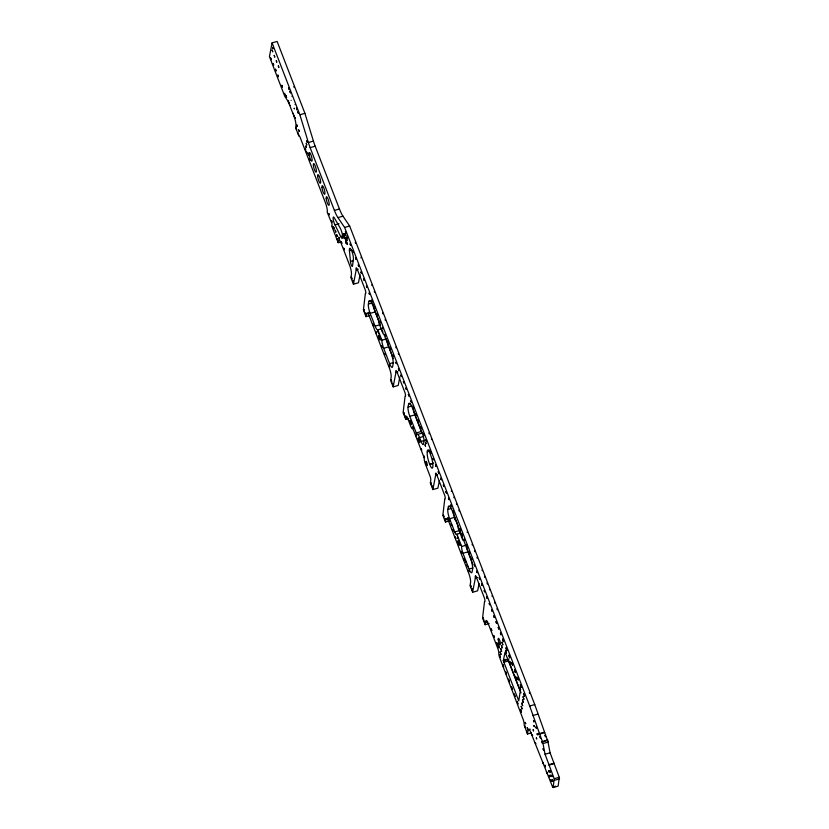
<?xml version="1.0" encoding="UTF-8"?>
<svg xmlns="http://www.w3.org/2000/svg" width="829" height="829" viewBox="0 0 829 829"><rect width="100%" height="100%" fill="white"/><g stroke="black" fill="none" stroke-linecap="round" stroke-linejoin="round"><path stroke-width="1.24" d="M293.466 113.801L293.29 113.262L293.435 113.832M450.043 520.788C450.821 523.089 449.204 518.508 449.95 520.685M455.09 519.358C455.867 521.628 454.261 517.213 454.997 519.255M465.981 561.875C466.644 564.207 465.059 559.306 465.836 561.761M474.789 551.731L474.602 550.725M487.286 584.03L487.017 582.86M503.317 660.734L518.747 700.909L520.28 691.231L505.048 652.174L503.317 660.734L508.84 659.169M543.461 741.499L547.492 740.359L534.746 704.577L349.651 226.016L342.988 216.182A17.906 3.886 74.2 0 1 339.455 208.981L315.175 146.194A17.906 3.886 74.2 0 1 313.424 141.106L304.927 113.335L277.124 41.45L272.078 42.88L269.435 56.621L284.824 96.413L286.627 99.128A17.906 3.886 74.2 0 1 290.067 106.195L294.108 116.64A7.16 1.554 74.2 0 1 295.891 125.915L295.559 127.656L298.958 136.257A2.984 0.642 74.2 0 1 300.202 137.521L325.424 202.732A7.461 1.617 74.2 0 1 327.279 212.4L332.108 224.099L331.735 226.048L338.17 242.69L341.196 241.83M338.17 242.69L338.615 240.348A5.368 1.161 74.2 0 1 340.854 242.628L349.631 265.332A7.16 1.554 74.2 0 1 351.413 274.606L350.854 277.518L353.434 284.192L358.48 282.762L360.097 274.399M353.434 284.192L356.201 269.85A2.984 0.642 74.2 0 1 356.543 267.985L356.729 268.202A2.984 0.642 74.2 0 1 357.32 269.415L364.947 289.124A2.995 0.653 74.2 0 1 365.485 290.761L365.62 291.321A2.995 0.653 74.2 0 1 365.371 293.456L363.403 309.963L365.983 316.637L370.024 315.497M365.983 316.637L366.553 313.735L368.563 313.165M381.889 328.667L377.796 329.859A7.16 1.554 74.2 0 1 375.112 326.16L370.159 313.352A7.16 1.554 74.2 0 1 368.377 304.067L368.874 301.476L370.895 300.906M399.816 377.091L398.2 385.454L393.153 386.884L395.92 372.542A2.984 0.642 74.2 0 1 396.262 370.677L396.449 370.905A2.984 0.642 74.2 0 1 397.039 372.107L404.666 391.827A2.995 0.653 74.2 0 1 405.205 393.454L405.34 394.013A2.995 0.653 74.2 0 1 405.091 396.148L403.122 412.655L405.713 419.339L408.738 418.479M405.713 419.339L406.241 416.552A2.984 0.642 74.2 0 1 407.485 417.826L410.832 426.458A4.777 1.036 74.2 0 0 412.531 428.717A2.984 0.642 74.2 0 1 413.516 430.292L423.505 456.116A2.984 0.642 74.2 0 1 424.199 458.738A4.777 1.036 74.2 0 0 425.36 464.022L429.94 475.867A3.44 0.746 74.2 0 1 430.79 480.323L430.292 482.903L432.873 489.576L437.919 488.146L439.308 480.975M413.37 409.609A7.16 1.554 74.2 0 0 414.873 414.873L421.308 431.505A2.984 0.642 74.2 0 0 422.355 433.08L417.37 434.479A2.984 0.642 74.2 0 1 416.262 432.935L409.827 416.303A7.16 1.554 74.2 0 1 408.044 407.029L408.593 404.169L410.614 403.599M427.463 450.624A5.969 1.295 74.2 0 1 429.95 453.162L430.448 454.437A9.554 2.072 74.2 0 1 432.831 466.81L432.707 467.463A7.16 1.554 74.2 0 1 429.723 464.416L429.619 464.157A9.554 2.072 74.2 0 1 427.246 451.784L427.463 450.624L429.484 450.054M432.873 489.576L435.639 475.235A2.984 0.642 74.2 0 1 435.981 473.369M448.458 521.172L445.432 522.032L445.992 519.12L448.002 518.55M448.323 506.861A9.554 2.072 74.2 0 1 452.292 510.923L457.318 523.918A3.109 0.674 74.2 0 1 458.095 527.938L462.862 540.259A3.109 0.674 74.2 0 1 464.157 541.575L470.167 557.14A9.554 2.072 74.2 0 1 472.551 569.502L472.043 572.103A7.16 1.554 74.2 0 1 469.069 569.057L462.965 553.295A5.254 1.14 74.2 0 1 461.66 546.487L456.893 534.166A5.254 1.14 74.2 0 1 454.706 531.938L449.598 518.736A7.16 1.554 74.2 0 1 447.815 509.462L448.323 506.861L450.334 506.291M479.027 583.668L477.639 590.839L472.592 592.269L475.359 577.927A2.984 0.642 74.2 0 1 475.701 576.062M489.183 623.584L485.152 624.724L485.887 620.911A5.078 1.098 74.2 0 1 487.991 623.066L497.649 648.029A4.477 0.974 74.2 0 1 498.789 653.708A3.585 0.777 74.2 0 0 499.421 656.982L523.026 719.075A4.477 0.974 74.2 0 1 524.135 724.867L527.431 734.038L531.462 732.898M527.431 734.038L528.249 729.779L530.27 729.209M528.249 729.779A5.969 1.295 74.2 0 1 530.736 732.318L552.622 787.042L553.119 787.55L558.166 786.12L559.264 777.301L550.093 752.805L547.596 739.841L542.446 741.789L529.7 706.007L344.615 227.447L337.942 217.612A17.906 3.886 74.2 0 1 334.408 210.411L310.129 147.624A17.906 3.886 74.2 0 1 308.378 142.536L299.88 114.765L272.078 42.88M547.492 740.359L547.596 739.841M553.119 787.55L554.228 778.732L545.047 754.235L542.549 741.271M294.222 108.33L294.388 108.9L294.264 108.34M385.06 319.735L385.506 320.44M545.057 735.24L545.669 736.649M417.37 434.479L417.422 434.448A5.969 1.295 74.2 0 1 419.567 437.588L421.059 441.432A5.969 1.295 74.2 0 0 423.546 443.971L423.992 441.639A5.969 1.295 74.2 0 0 422.51 433.899L412.573 408.231A9.554 2.072 74.2 0 0 408.593 404.169M361.061 257.933L361.05 257.228M451.401 491.524L451.401 490.809M547.565 742.007L547.554 741.188M299.88 114.765L304.927 113.335M308.378 142.536L313.424 141.106M310.129 147.624L315.175 146.194M334.408 210.411L339.455 208.981M337.942 217.612L342.988 216.182M335.061 224.918L340.657 236.545A5.969 1.295 74.2 0 0 342.646 236.452A5.969 1.295 74.2 0 0 340.066 227.882L334.222 217.695A4.477 0.974 74.2 0 0 333.165 218.949A4.477 0.974 74.2 0 0 335.061 224.918L339.092 223.778M344.615 227.447L349.651 226.016M340.657 236.545L342.678 235.964M349.434 250.814A5.969 1.295 74.2 0 1 351.372 250.12A5.969 1.295 74.2 0 1 353.392 259.094L352.491 266.099A2.984 0.642 74.2 0 1 351.372 265.156A2.984 0.642 74.2 0 1 350.47 261.384L349.434 250.814L351.455 250.244M350.47 261.384L353.496 260.534M356.201 269.85L358.221 269.28M368.377 304.067L372.418 302.927M370.159 313.352L375.205 311.922L380.159 324.73L375.112 326.16M368.874 301.476A9.554 2.072 74.2 0 1 372.853 305.538L377.9 318.564A4.477 0.974 74.2 0 1 379.04 323.331L383.091 333.797A4.477 0.974 74.2 0 1 384.697 336.149L390.728 351.745A9.554 2.072 74.2 0 1 393.112 364.118L392.604 366.719A7.16 1.554 74.2 0 1 389.62 363.672L383.682 348.294A7.16 1.554 74.2 0 1 381.827 340.284L386.874 338.647M383.682 348.294L388.728 346.874L393.298 358.698M389.62 363.672L393.661 362.532M395.92 372.542L397.941 371.972M408.044 407.029L412.086 405.878M409.827 416.303L414.873 414.873M416.262 432.935L421.308 431.505M419.567 437.588L423.598 436.437M421.059 441.432L425.09 440.292M427.246 451.784L430.272 450.935M429.619 464.157L433.66 463.017M429.723 464.416L432.748 463.556M435.639 475.235L437.66 474.665M447.815 509.462L451.857 508.322M449.598 518.736L454.644 517.306L459.753 530.508L454.706 531.938M456.893 534.166L460.934 533.026M461.66 546.487L466.706 545.067M462.965 553.295L468.012 551.865L472.799 564.248M469.069 569.057L473.1 567.917M475.359 577.927L477.38 577.357M485.607 622.33L487.628 621.76M503.421 660.216L506.446 659.366M503.617 662.288L508.664 660.858L521.058 692.92M529.7 706.007L534.746 704.577M532.622 715.593L537.658 714.173M539.565 733.572L544.612 732.142M539.472 734.09L544.518 732.66M543.378 743.426L548.425 741.996M545.047 754.235L550.093 752.805M549.057 764.607L554.104 763.177M548.964 765.126L554.01 763.696M554.228 778.732L559.264 777.301M554.518 780.276L559.565 778.845M552.622 787.042L555.648 786.182M355.247 242.389L355.662 243.374M429.049 433.826L428.976 432.779M431.515 439.577L431.505 438.717M435.992 473.38L436.168 473.597A2.984 0.642 74.2 0 1 436.759 474.81L444.385 494.519A2.995 0.653 74.2 0 1 444.924 496.146L445.049 496.716A2.995 0.653 74.2 0 1 444.79 498.799L442.841 515.358L445.432 522.032M475.711 576.072L475.887 576.29A2.984 0.642 74.2 0 1 476.478 577.502L484.105 597.212A2.995 0.653 74.2 0 1 484.644 598.839L484.778 599.408A2.995 0.653 74.2 0 1 484.53 601.533L482.561 618.051L485.152 624.724M374.314 291.59L374.584 292.15M398.314 353.641L398.635 354.397M467.131 531.938L467.442 532.591M477.11 558.166L477.1 557.202M496.965 608.61L497.296 609.802M293.88 86.444L294.16 87.428M292.015 96.382L291.86 96.278M382.594 312.875L382.853 313.787M290.16 105.459L290.254 105.345M458.883 510.115L459.142 511.027M482.032 569.979L482.271 570.704M484.519 576.393L484.789 577.45M489.524 589.336L489.711 589.875M492.022 595.802L492.26 596.538M494.53 602.269L494.789 603.18M545.358 736.577L545.057 735.53M377.848 329.807L381.827 340.077M393.153 386.884L390.573 380.21L391.133 377.299A7.16 1.554 74.2 0 0 389.35 368.024L369.527 316.782A7.16 1.554 74.2 0 0 366.553 313.735M472.592 592.269L470.012 585.595L470.571 582.683A7.16 1.554 74.2 0 0 468.789 573.409L448.976 522.166A7.16 1.554 74.2 0 0 445.992 519.12M508.664 660.858L508.353 659.48M529.306 692.702L529.513 693.376M472.095 544.259L472.292 545.005M456.396 503.659L456.582 504.405M395.837 347.082L396.024 347.828M371.796 284.948L371.962 285.518M295.051 104.568L295.176 104.527M291.186 100.34L291.062 100.382M453.898 497.234L454.033 497.794M468.012 551.865A5.254 1.14 74.2 0 1 466.717 546.808M454.644 517.306A7.16 1.554 74.2 0 1 453.318 512.913M452.986 511.203A7.16 1.554 74.2 0 1 452.883 510.415M460.458 532.063A5.254 1.14 74.2 0 1 460.219 531.596M413.225 408.77A7.16 1.554 74.2 0 1 413.049 407.257M423.059 433.287A5.969 1.295 74.2 0 1 423.298 433.567M375.205 311.922A7.16 1.554 74.2 0 1 373.703 306.647M373.444 305.031A7.16 1.554 74.2 0 1 373.371 304.305M388.728 346.874A7.16 1.554 74.2 0 1 387.153 341.258M333.662 227.167L334.263 228.918L333.662 227.167M343.403 233.737L347.538 244.545L343.413 233.685M546.435 771.592L546.902 772.98L546.435 771.592M337.175 238.648L337.755 240.42L337.196 238.555M338.802 237.301L339.248 238.711L338.802 237.301M270.648 58.02L271.166 59.647L270.648 58.02M272.181 50.092L272.7 51.73L272.181 50.092M272.814 47.574L273.156 48.662L272.834 47.522M273.114 63.481L273.632 65.108L273.114 63.481M274.223 55.388L274.741 57.014L274.223 55.388M275.508 69.232L276.026 70.869L275.508 69.232M276.264 60.672L276.782 62.299L276.347 60.579M278.316 65.957L278.834 67.595L278.389 65.864M277.881 75.18L278.399 76.807L277.902 75.107M281.808 85.346L282.326 86.983L281.808 85.346M284.482 93.387L285 95.024L284.482 93.387M286.057 95.739L286.575 97.376L286.057 95.739M288.554 87.698L289.041 89.221L288.554 87.698M288.316 100.506L288.627 101.49L288.337 100.464M289.114 102.558L289.425 103.542L289.114 102.558M289.943 91.294L290.43 92.817L289.943 91.294M294.077 115.397L294.388 116.381L294.098 115.355M294.875 117.449L295.186 118.433L294.875 117.449M296.502 108.236L296.979 109.76L296.502 108.236M296.119 127.956L296.606 129.479L296.119 127.956M296.72 124.837L297.207 126.36L296.72 124.837M297.891 111.832L298.378 113.355L297.963 111.739M298.108 133.086L298.595 134.609L298.108 133.086M298.709 129.977L299.196 131.5L298.741 129.904M305.279 148.702L305.725 150.122L305.3 148.64M305.777 146.111L306.222 147.521L305.777 146.111M306.274 143.51L306.73 144.92L306.274 143.51M306.782 140.909L307.227 142.329L306.782 140.909M306.347 151.479L306.968 153.438L306.388 151.386M308.087 153.251L308.709 155.21L308.087 153.251M309.134 158.66L309.756 160.619L309.134 158.66M328.761 213.509L329.206 214.918L328.792 213.447M331.538 220.701L331.994 222.11L331.538 220.701M335.248 230.275L335.818 232.068L335.248 230.275M341.403 242.099L341.849 243.519L341.424 242.037M343.828 236.907L344.346 238.534L343.828 236.907M344.429 233.788L344.947 235.426L344.429 233.788M343.786 248.265L344.232 249.684L343.786 248.265M345.227 233.519L345.569 234.607L345.227 233.519M345.424 231.705L345.942 233.332L345.424 231.705M345.817 242.037L346.335 243.674L345.817 242.037M346.418 238.928L346.936 240.555L346.418 238.928M346.812 237.622L347.164 238.711L346.812 237.622M347.019 235.809L347.538 237.446L347.05 235.737M350.128 243.892L350.574 245.311L350.128 243.892M352.843 250.918L353.299 252.337L352.874 250.855M351.413 277.311L351.931 278.938L351.413 277.311M352.708 280.648L353.227 282.274L352.708 280.648M355.558 257.943L356.014 259.363L355.589 257.881M358.283 264.969L358.729 266.389L358.283 264.969M360.998 271.995L361.444 273.404L360.998 271.995M363.713 279.021L364.159 280.43L363.734 278.958M363.962 309.756L364.48 311.393L364.045 309.673M366.428 286.046L366.884 287.456L366.501 285.964M365.257 313.103L365.776 314.73L365.288 313.02M369.143 293.062L369.599 294.482L369.143 293.062M368.459 312.45L368.905 313.87L368.532 312.378M371.869 300.088L372.314 301.507L371.869 300.088M373.029 324.263L373.475 325.673L373.091 324.18M374.584 307.113L375.029 308.533L374.584 307.113M375.91 331.704L376.356 333.123L375.91 331.704M377.299 314.139L377.744 315.559L377.361 314.056M378.034 331.455L378.49 332.875L378.034 331.455M379.537 323.662L379.993 325.082L379.537 323.662M380.014 321.165L380.459 322.574L380.086 321.082M380.822 338.647L381.267 340.066L380.884 338.564M382.418 327.382L382.874 328.802L382.418 327.382M382.314 330.854L382.77 332.274L382.345 330.792M381.464 346.087L381.92 347.496L381.464 346.087M385.102 334.315L385.547 335.735L385.102 334.315M384.345 353.527L384.801 354.947L384.376 353.465M387.785 341.247L388.231 342.667L387.785 341.247M388.915 365.34L389.361 366.75L388.915 365.34M390.469 348.18L390.915 349.6L390.469 348.18M391.133 380.003L391.651 381.63L391.133 380.003M393.143 355.113L393.599 356.532L393.143 355.113M392.428 383.34L392.946 384.977L392.5 383.247M395.93 362.304L396.376 363.713L395.951 362.242M398.417 368.739L398.863 370.159L398.417 368.739M400.904 375.185L401.36 376.594L400.935 375.112M403.402 381.62L403.847 383.039L403.422 381.558M403.682 412.459L404.2 414.085L403.764 412.365M405.889 388.055L406.334 389.475L405.889 388.055M404.977 415.795L405.495 417.422L404.977 415.795M408.376 394.5L408.832 395.91L408.376 394.5M410.873 400.935L411.319 402.355L410.935 400.853M413.36 407.381L413.806 408.79L413.381 407.308M412.749 426.956L413.194 428.375L412.749 426.956M415.847 413.816L416.303 415.225L415.847 413.816M415.63 434.406L416.075 435.816L415.63 434.406M418.344 420.251L418.79 421.671L418.407 420.179M420.831 426.697L421.277 428.106L420.894 426.614M421.184 448.779L421.64 450.188L421.184 448.779M423.609 433.878L424.065 435.298L423.609 433.878M424.065 456.219L424.521 457.639L424.137 456.147M425.07 444.821L425.526 446.24L425.101 444.758M425.578 442.22L426.023 443.639L425.578 442.22M426.075 439.629L426.52 441.038L426.075 439.629M430.562 451.857L431.007 453.266L430.583 451.784M430.852 482.696L431.37 484.333L430.883 482.623M433.121 458.468L433.567 459.877L433.184 458.385M432.147 486.032L432.665 487.67L432.178 485.96M435.681 465.079L436.127 466.499L435.681 465.079M438.24 471.691L438.686 473.11L438.24 471.691M440.79 478.302L441.246 479.722L440.79 478.302M443.349 484.924L443.805 486.333L443.349 484.924M443.401 515.151L443.929 516.778L443.401 515.151M445.909 491.535L446.354 492.944L445.909 491.535M444.696 518.488L445.214 520.115L444.696 518.488M448.468 498.146L448.914 499.566L448.468 498.146M447.898 517.845L448.354 519.255L447.898 517.845M451.028 504.757L451.473 506.177L451.028 504.757M451.225 523.907L451.463 524.664L451.225 523.907M451.567 524.809L451.815 525.565L451.567 524.809M453.587 511.379L454.033 512.788L453.587 511.379M452.468 529.648L452.914 531.068L452.468 529.648M455.349 537.099L455.795 538.508L455.349 537.099M457.473 536.85L457.929 538.259L457.473 536.85M458.976 529.057L459.432 530.467L458.976 529.057M460.261 529.057L460.779 530.684L460.292 528.985M460.261 544.031L460.706 545.451L460.282 543.969M461.763 536.249L462.209 537.658L461.763 536.249M461.95 533.42L462.468 535.057L461.95 533.42M460.903 551.472L461.359 552.891L460.934 551.409M464.23 538.891L464.675 540.301L464.292 538.809M463.784 558.922L464.24 560.331L463.784 558.922M466.727 545.358L467.173 546.767L466.748 545.295M467.11 564.984L467.349 565.741L467.11 564.984M467.463 565.886L467.701 566.642L467.463 565.886M469.224 551.824L469.68 553.244L469.255 551.762M468.354 570.725L468.81 572.145L468.385 570.663M471.732 558.3L472.178 559.71L471.794 558.218M470.571 585.388L471.09 587.025L470.654 585.305M471.867 588.725L472.385 590.362L471.898 588.652M474.229 564.767L474.685 566.176L474.261 564.704M476.737 571.233L477.183 572.652L476.737 571.233M479.214 577.658L479.67 579.067L479.214 577.658M481.722 584.124L482.167 585.533L481.722 584.124M484.219 590.59L484.675 592.01L484.25 590.528M483.131 617.843L483.649 619.47L483.131 617.843M484.416 621.18L484.934 622.817L484.416 621.18M486.727 597.067L487.172 598.476L486.789 596.984M489.224 603.533L489.68 604.942L489.297 603.45M491.732 609.999L492.177 611.419L491.752 609.937M491.276 629.024L491.794 630.662L491.307 628.952M493.804 615.916L494.322 617.543L493.804 615.916M493.908 635.833L494.426 637.46L493.908 635.833M496.032 621.667L496.55 623.294L496.032 621.667M496.54 642.63L497.058 644.268L496.54 642.63M498.239 627.366L498.757 628.993L498.239 627.366M500.457 633.118L500.975 634.745L500.457 633.118M499.555 655.097L500.353 657.594L499.607 654.983M500.177 651.905L500.965 654.402L500.177 651.905M500.789 648.703L501.586 651.211L500.789 648.703M501.4 645.511L502.198 648.019L501.452 645.397M502.022 642.32L502.809 644.817L502.022 642.32M502.633 639.128L503.431 641.625L502.633 639.128M502.809 664.475L503.607 666.972L502.809 664.475M505.514 650.454L506.301 652.951L505.514 650.454M506.011 647.853L506.799 650.351L506.011 647.853M505.669 671.863L506.467 674.371L505.669 671.863M508.871 655.242L509.659 657.749L508.871 655.242M509.794 661.542L510.591 664.039L509.794 661.542M508.529 679.262L509.327 681.759L508.529 679.262M511.731 662.64L512.519 665.138L511.731 662.64M511.389 686.65L512.187 689.158L511.389 686.65M514.591 670.039L515.379 672.537L514.591 670.039M514.249 694.049L515.047 696.547L514.249 694.049M515.514 676.329L516.312 678.827L515.514 676.329M517.451 677.428L518.239 679.935L517.451 677.428M517.109 701.438L517.907 703.945L517.109 701.438M519.804 687.417L520.602 689.925L519.804 687.417M520.311 684.827L521.099 687.324L520.311 684.827M520.612 709.52L521.4 712.028L520.612 709.52M521.223 706.329L522.021 708.826L521.223 706.329M521.835 703.137L522.633 705.634L521.835 703.137M522.457 699.935L523.244 702.443L522.457 699.935M523.068 696.743L523.866 699.251L523.068 696.743M523.679 693.552L524.477 696.049L523.679 693.552M524.643 725.665L525.089 727.074L524.664 725.603M525.244 722.546L525.69 723.966L525.306 722.463M526.622 730.795L527.078 732.214L526.622 730.795M527.223 727.686L527.679 729.095L527.223 727.686M532.218 734.67L532.56 735.758L532.218 734.67M533.503 720.598L533.949 722.018L533.565 720.515M533.171 729.738L533.513 730.826L533.171 729.738M533.959 725.634L534.301 726.722L533.98 725.582M535.98 727.012L536.436 728.432L535.98 727.012M535.389 742.888L535.741 743.976L535.41 742.836M536.342 737.955L536.695 739.043L536.363 737.903M537.13 733.852L537.482 734.94L537.151 733.8M538.467 733.437L538.912 734.846L538.487 733.375M540.011 736.66L540.529 738.297L540.042 736.587M542 741.8L542.518 743.426L542 741.8M542.871 762.328L543.316 763.737L542.891 762.255M544.974 765.26L545.43 766.67L544.974 765.26M548.694 770.669L549.15 772.079L548.694 770.669M549.14 775.312L549.586 776.732L549.14 775.312M550.041 770.638L550.487 772.058L550.041 770.638M550.487 775.291L550.933 776.7L550.549 775.208M550.922 779.934L551.378 781.353L550.953 779.871M551.824 775.26L552.28 776.68L551.855 775.198M552.269 779.913L552.725 781.322L552.301 779.84M409.847 420.831L411.111 424.635L411.174 422.179L410.448 420.324L410.479 421.184L409.847 420.831M425.743 461.908L426.997 465.722L427.059 463.266L426.344 461.401L426.375 462.261L425.743 461.908M332.46 226.39L333.071 228.203L332.46 226.39M336.595 234.628L337.185 236.462L336.698 234.576M543.088 748.722L543.617 750.4L543.182 748.691M498.198 639.418A3.285 0.715 74.2 0 0 500.032 644.537A3.285 0.715 74.2 0 0 499.69 640.278A3.285 0.715 74.2 0 0 498.198 639.418M497.669 644.226A2.539 0.549 74.2 0 0 499.131 648.009A2.539 0.549 74.2 0 0 498.716 644.465A2.539 0.549 74.2 0 0 497.669 644.226M418.231 438.842A2.539 0.549 74.2 0 0 419.692 442.624A2.539 0.549 74.2 0 0 419.277 439.08A2.539 0.549 74.2 0 0 418.231 438.842M457.95 541.534A2.539 0.549 74.2 0 0 459.411 545.316A2.539 0.549 74.2 0 0 458.997 541.772A2.539 0.549 74.2 0 0 457.95 541.534M309.134 154.484A4.477 0.974 74.2 0 0 311.714 161.158A4.477 0.974 74.2 0 0 310.989 154.899A4.477 0.974 74.2 0 0 309.134 154.484M313.403 165.531A4.477 0.974 74.2 0 0 315.984 172.194A4.477 0.974 74.2 0 0 315.258 165.945A4.477 0.974 74.2 0 0 313.403 165.531M317.673 176.567A4.477 0.974 74.2 0 0 320.253 183.24A4.477 0.974 74.2 0 0 319.528 176.981A4.477 0.974 74.2 0 0 317.673 176.567M321.942 187.603A4.477 0.974 74.2 0 0 324.522 194.276A4.477 0.974 74.2 0 0 323.797 188.017A4.477 0.974 74.2 0 0 321.942 187.603M326.212 198.649A4.477 0.974 74.2 0 0 328.792 205.323A4.477 0.974 74.2 0 0 328.066 199.064A4.477 0.974 74.2 0 0 326.212 198.649M378.511 336.149A2.539 0.549 74.2 0 0 379.972 339.931A2.539 0.549 74.2 0 0 379.558 336.387A2.539 0.549 74.2 0 0 378.511 336.149"/></g></svg>
